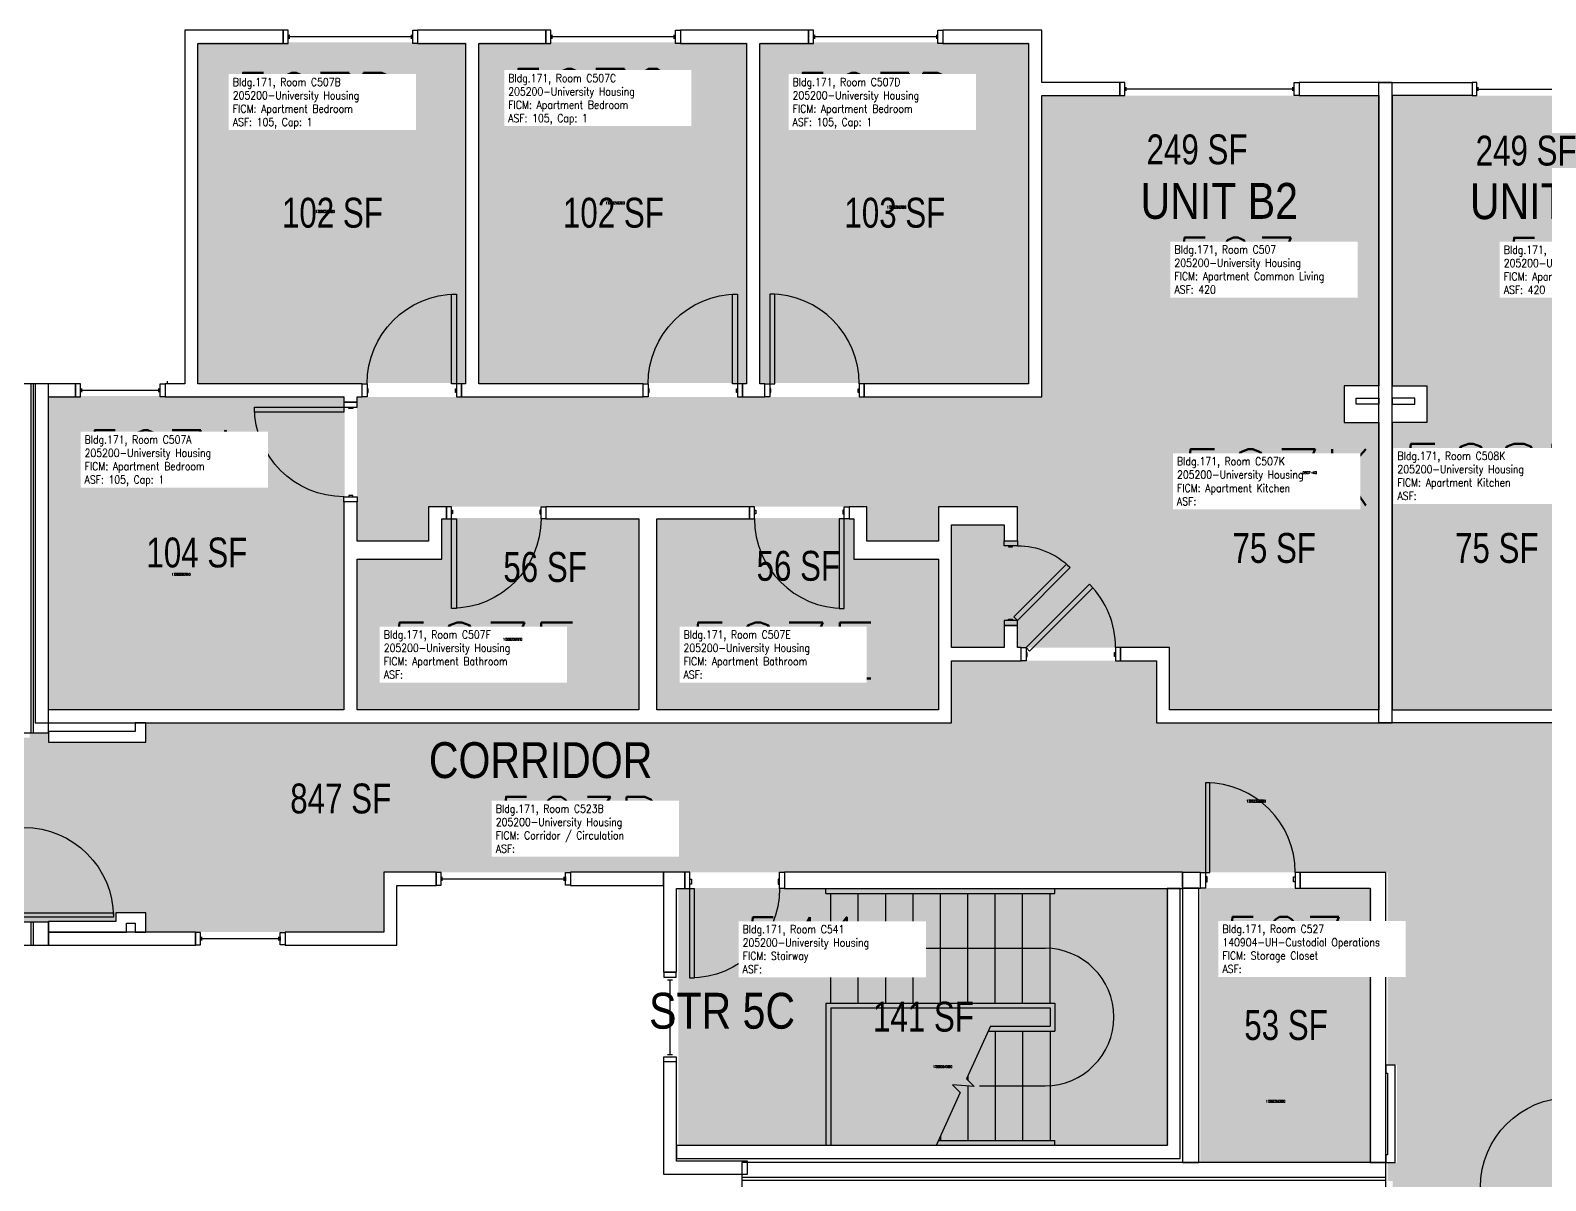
# Model space of a CAD drawing. Header units: inches. Extents: x 56 to 3925, y -1092 to 1470.
# Drawn here: x 1781 to 2389, y 986 to 1448 of the extents above; entities that cross this region are included whole.
import ezdxf
from ezdxf.enums import TextEntityAlignment as Align

# ---------------------------------------------------------------- set-up
doc = ezdxf.new("R2010")
doc.units = ezdxf.units.IN
doc.header["$LTSCALE"] = 48
doc.header["$MEASUREMENT"] = 0
for name, color, linetype in [('A-DOR', 2, 'Continuous'), ('A-FLOR', 3, 'Continuous'), ('A-GLAZ', 1, 'Continuous'), ('A-IDEN-RNUM', 7, 'Continuous'), ('A-IDEN-SNUM', 4, 'Continuous'), ('A-IDEN-VNUM', 4, 'Continuous'), ('A-MISC', 1, 'Continuous'), ('A-WALL', 5, 'Continuous'), ('AREA-TEXT', 3, 'Continuous'), ('Rooms-Category-Color', 7, 'Continuous'), ('Rooms-College-Color', 7, 'Continuous'), ('Rooms-Department-Color', 7, 'Continuous'), ('Rooms-Division-Color', 7, 'Continuous'), ('Rooms-Information', 7, 'Continuous')]:
    doc.layers.add(name, color=color, linetype=linetype)
doc.styles.add('AREA', font='arial.ttf', dxfattribs={"width": 0.75, "height": 12})
doc.styles.add('DIMS', font='ARIALN.TTF')
doc.styles.add('ROOMSNUMBER', font='txt.shx', dxfattribs={"height": 0.03})
doc.styles.add('ROOMVNUMBER', font='simplex.shx', dxfattribs={"width": 0.85})
doc.styles.get("Standard").update_dxf_attribs({"font": 'ARIALN.TTF'})
doc.dimstyles.new('NBA 2004', dxfattribs={"dimscale": 48, "dimtxt": 0.09375, "dimasz": 0.09375, "dimexe": 0.125, "dimexo": 0.125, "dimgap": 0.0625, "dimtad": 1, "dimdec": 3, "dimzin": 3, "dimdsep": 46, "dimlunit": 4, "dimtxsty": 'DIMS', "dimblk": 'ARCHTICK', "dimcen": 0.09375, "dimdle": 0.125, "dimclrd": 256, "dimclre": 256, "dimclrt": 2, "dimadec": 0, "dimazin": 0, "dimtfac": 0.75, "dimtdec": 3, "dimtmove": 2, "dimatfit": 2, "dimfxl": 1, "dimfrac": 2, "dimtolj": 1, "dimtzin": 0, "dimlwd": -1, "dimlwe": -1, "dimarcsym": 0})

# ---------------------------------------------------------------- blocks, each defined once
blk = doc.blocks.new('_ArchTick')
at = {"color": 0, "linetype": 'ByBlock', "const_width": 0.15}
blk.add_lwpolyline([(-0.5, -0.5), (0.5, 0.5)], dxfattribs=at)

msp = doc.modelspace()

# ---------------------------------------------------------------- hatches: boundary and pattern name
h = msp.add_hatch()
h.set_pattern_fill('ANSI31', color=256, style=0)
h.set_pattern_definition([(45, (1723.41357, 1820.73259), (-0.088388348, 0.088388348), [])])
h.paths.add_polyline_path([(2054.88, 1236.78), (2113.62, 1236.78), (2113.62, 1227.57), (2054.88, 1227.57)], flags=9)
at = {"layer": 'Rooms-Category-Color', "true_color": 0x728ef3}
for points in [[(1848.18, 1443), (1955.81, 1443), (1955.81, 1306.25), (1848.18, 1306.25)], [(1961.06, 1443), (2068.68, 1443), (2068.68, 1306.25), (1961.06, 1306.25)], [(2181.93, 1443), (2073.93, 1443), (2073.93, 1306.25), (2181.93, 1306.25)], [(2322.4, 1305.01), (2238.25, 1305.01), (2238.25, 1199.89), (2177.13, 1199.89), (2177.13, 1208.84), (2171.88, 1208.84), (2171.88, 1199.89), (2150.68, 1199.89), (2150.68, 1249.26), (2171.88, 1249.26), (2171.88, 1242.84), (2177.13, 1242.84), (2177.13, 1256.51), (2145.43, 1256.51), (2145.43, 1242.64), (2116.68, 1242.64), (2116.68, 1256.51), (1940.65, 1256.51), (1940.65, 1242.64), (1911.9, 1242.64), (1911.9, 1300.64), (2186.9, 1300.64), (2186.9, 1421.64), (2322.4, 1421.64)], [(2327.65, 1305.01), (2411.79, 1305.01), (2411.79, 1199.89), (2472.91, 1199.89), (2472.91, 1208.84), (2478.16, 1208.84), (2478.16, 1199.89), (2499.36, 1199.89), (2499.36, 1249.26), (2478.16, 1249.26), (2478.16, 1242.84), (2472.91, 1242.84), (2472.91, 1256.51), (2504.61, 1256.51), (2504.61, 1242.64), (2533.36, 1242.64), (2533.36, 1256.51), (2709.4, 1256.51), (2709.4, 1242.64), (2738.15, 1242.64), (2738.15, 1300.64), (2463.15, 1300.64), (2463.15, 1421.64), (2327.65, 1421.64)], [(2238.25, 1174.89), (2238.25, 1305.01), (2308.4, 1305.01), (2308.4, 1290.39), (2322.4, 1290.39), (2322.4, 1174.89)], [(2411.79, 1174.89), (2411.79, 1305.01), (2341.65, 1305.01), (2341.65, 1290.39), (2327.65, 1290.39), (2327.65, 1174.89)], [(1788.18, 1175.25), (1788.18, 1301), (1906.93, 1301), (1906.93, 1175.25)], [(1912.18, 1175.25), (1912.18, 1235.75), (1946.18, 1235.75), (1946.18, 1252), (2025.32, 1252), (2025.32, 1175.25)], [(2032.57, 1175.25), (2032.57, 1252), (2111.72, 1252), (2111.72, 1235.75), (2145.72, 1235.75), (2145.72, 1175.25)], [(2319.46, 993.15), (2319.46, 1103.4), (2250.66, 1103.4), (2250.66, 993.15)]]:
    msp.add_hatch(color=171, dxfattribs=at).paths.add_polyline_path(points)
at = {"layer": 'Rooms-Category-Color', "true_color": 0xadadad}
for points in [[(1290.58, 1013.54), (1188.04, 1116.1), (1241.42, 1169.49), (1328.79, 1169.64), (1328.79, 1194.64), (1411.11, 1194.64), (1411.11, 1169.64), (1726.65, 1169.64), (1726.65, 1161.92), (1738.65, 1161.92), (1738.65, 1165.39), (1773.9, 1165.39), (1773.9, 1163.67), (1780.4, 1163.67), (1780.4, 1165.67), (1787.9, 1165.67), (1787.9, 1161.92), (1827.02, 1161.92), (1827.02, 1169.64), (2150.68, 1169.64), (2150.68, 1194.64), (2233, 1194.64), (2233, 1169.64), (2417.04, 1169.64), (2417.04, 1194.64), (2499.36, 1194.64), (2499.36, 1169.64), (2807.4, 1169.64), (2807.4, 1161.64), (2839.26, 1161.64), (2839.26, 1165.39), (2855.39, 1165.39), (2855.39, 1169.64), (2862.14, 1169.64), (2862.14, 1165.39), (2873.89, 1165.39), (2873.89, 1089.39), (2862.14, 1089.39), (2862.14, 1085.64), (2807.4, 1085.64), (2807.4, 1109.64), (1922.65, 1109.64), (1922.65, 1085.64), (1827.02, 1085.64), (1827.02, 1093.42), (1815.02, 1093.42), (1815.02, 1089.89), (1787.9, 1089.89), (1787.9, 1089.67), (1773.9, 1089.67), (1773.9, 1093.42), (1726.65, 1093.42), (1726.65, 1085.64), (1633.9, 1085.64), (1633.9, 1109.64), (1386.7, 1109.64)], [(2281.52, 188.03), (2286.11, 192.62), (2287.35, 191.38), (2320.76, 224.79), (2316.79, 228.77), (2324.31, 236.29), (2324.31, 807.44), (2299.31, 807.44), (2299.31, 889.76), (2324.31, 889.76), (2324.31, 932.53), (2329.59, 932.53), (2329.59, 944.53), (2324.31, 944.53), (2324.31, 979.15), (2327.84, 979.15), (2327.84, 985.65), (2325.84, 985.65), (2325.84, 993.15), (2329.59, 993.15), (2329.59, 1032.28), (2325.84, 1032.28), (2325.84, 1109.78), (2429.32, 1109.78), (2429.32, 1032.28), (2397.46, 1032.28), (2397.46, 1020.28), (2401.84, 1020.28), (2401.84, 985.65), (2399.84, 985.65), (2399.84, 979.15), (2398.09, 979.15), (2398.09, 932.53), (2403.96, 932.53), (2403.96, 889.76), (2428.96, 889.76), (2428.96, 807.44), (2403.96, 807.44), (2403.96, 202.81), (2373.35, 172.2), (2369.2, 176.36), (2360.27, 167.44), (2364.43, 163.28), (2339.94, 138.8), (2337.03, 141.71), (2332.43, 137.12)], [(2040.91, 1000.03), (2237.91, 1000.03), (2237.91, 1103.28), (2040.91, 1103.28)]]:
    msp.add_hatch(color=253, dxfattribs=at).paths.add_polyline_path(points)
at = {"layer": 'Rooms-College-Color', "true_color": 0xadadad}
for points in [[(1848.18, 1443), (1955.81, 1443), (1955.81, 1306.25), (1848.18, 1306.25)], [(1961.06, 1443), (2068.68, 1443), (2068.68, 1306.25), (1961.06, 1306.25)], [(2181.93, 1443), (2073.93, 1443), (2073.93, 1306.25), (2181.93, 1306.25)], [(2322.4, 1305.01), (2238.25, 1305.01), (2238.25, 1199.89), (2177.13, 1199.89), (2177.13, 1208.84), (2171.88, 1208.84), (2171.88, 1199.89), (2150.68, 1199.89), (2150.68, 1249.26), (2171.88, 1249.26), (2171.88, 1242.84), (2177.13, 1242.84), (2177.13, 1256.51), (2145.43, 1256.51), (2145.43, 1242.64), (2116.68, 1242.64), (2116.68, 1256.51), (1940.65, 1256.51), (1940.65, 1242.64), (1911.9, 1242.64), (1911.9, 1300.64), (2186.9, 1300.64), (2186.9, 1421.64), (2322.4, 1421.64)], [(2327.65, 1305.01), (2411.79, 1305.01), (2411.79, 1199.89), (2472.91, 1199.89), (2472.91, 1208.84), (2478.16, 1208.84), (2478.16, 1199.89), (2499.36, 1199.89), (2499.36, 1249.26), (2478.16, 1249.26), (2478.16, 1242.84), (2472.91, 1242.84), (2472.91, 1256.51), (2504.61, 1256.51), (2504.61, 1242.64), (2533.36, 1242.64), (2533.36, 1256.51), (2709.4, 1256.51), (2709.4, 1242.64), (2738.15, 1242.64), (2738.15, 1300.64), (2463.15, 1300.64), (2463.15, 1421.64), (2327.65, 1421.64)], [(2238.25, 1174.89), (2238.25, 1305.01), (2308.4, 1305.01), (2308.4, 1290.39), (2322.4, 1290.39), (2322.4, 1174.89)], [(2411.79, 1174.89), (2411.79, 1305.01), (2341.65, 1305.01), (2341.65, 1290.39), (2327.65, 1290.39), (2327.65, 1174.89)], [(1788.18, 1175.25), (1788.18, 1301), (1906.93, 1301), (1906.93, 1175.25)], [(1912.18, 1175.25), (1912.18, 1235.75), (1946.18, 1235.75), (1946.18, 1252), (2025.32, 1252), (2025.32, 1175.25)], [(2032.57, 1175.25), (2032.57, 1252), (2111.72, 1252), (2111.72, 1235.75), (2145.72, 1235.75), (2145.72, 1175.25)], [(1290.58, 1013.54), (1188.04, 1116.1), (1241.42, 1169.49), (1328.79, 1169.64), (1328.79, 1194.64), (1411.11, 1194.64), (1411.11, 1169.64), (1726.65, 1169.64), (1726.65, 1161.92), (1738.65, 1161.92), (1738.65, 1165.39), (1773.9, 1165.39), (1773.9, 1163.67), (1780.4, 1163.67), (1780.4, 1165.67), (1787.9, 1165.67), (1787.9, 1161.92), (1827.02, 1161.92), (1827.02, 1169.64), (2150.68, 1169.64), (2150.68, 1194.64), (2233, 1194.64), (2233, 1169.64), (2417.04, 1169.64), (2417.04, 1194.64), (2499.36, 1194.64), (2499.36, 1169.64), (2807.4, 1169.64), (2807.4, 1161.64), (2839.26, 1161.64), (2839.26, 1165.39), (2855.39, 1165.39), (2855.39, 1169.64), (2862.14, 1169.64), (2862.14, 1165.39), (2873.89, 1165.39), (2873.89, 1089.39), (2862.14, 1089.39), (2862.14, 1085.64), (2807.4, 1085.64), (2807.4, 1109.64), (1922.65, 1109.64), (1922.65, 1085.64), (1827.02, 1085.64), (1827.02, 1093.42), (1815.02, 1093.42), (1815.02, 1089.89), (1787.9, 1089.89), (1787.9, 1089.67), (1773.9, 1089.67), (1773.9, 1093.42), (1726.65, 1093.42), (1726.65, 1085.64), (1633.9, 1085.64), (1633.9, 1109.64), (1386.7, 1109.64)], [(2281.52, 188.03), (2286.11, 192.62), (2287.35, 191.38), (2320.76, 224.79), (2316.79, 228.77), (2324.31, 236.29), (2324.31, 807.44), (2299.31, 807.44), (2299.31, 889.76), (2324.31, 889.76), (2324.31, 932.53), (2329.59, 932.53), (2329.59, 944.53), (2324.31, 944.53), (2324.31, 979.15), (2327.84, 979.15), (2327.84, 985.65), (2325.84, 985.65), (2325.84, 993.15), (2329.59, 993.15), (2329.59, 1032.28), (2325.84, 1032.28), (2325.84, 1109.78), (2429.32, 1109.78), (2429.32, 1032.28), (2397.46, 1032.28), (2397.46, 1020.28), (2401.84, 1020.28), (2401.84, 985.65), (2399.84, 985.65), (2399.84, 979.15), (2398.09, 979.15), (2398.09, 932.53), (2403.96, 932.53), (2403.96, 889.76), (2428.96, 889.76), (2428.96, 807.44), (2403.96, 807.44), (2403.96, 202.81), (2373.35, 172.2), (2369.2, 176.36), (2360.27, 167.44), (2364.43, 163.28), (2339.94, 138.8), (2337.03, 141.71), (2332.43, 137.12)], [(2040.91, 1000.03), (2237.91, 1000.03), (2237.91, 1103.28), (2040.91, 1103.28)], [(2319.46, 993.15), (2319.46, 1103.4), (2250.66, 1103.4), (2250.66, 993.15)]]:
    msp.add_hatch(color=253, dxfattribs=at).paths.add_polyline_path(points)
at = {"layer": 'Rooms-Department-Color', "true_color": 0x604aed}
for points in [[(1848.18, 1443), (1955.81, 1443), (1955.81, 1306.25), (1848.18, 1306.25)], [(1961.06, 1443), (2068.68, 1443), (2068.68, 1306.25), (1961.06, 1306.25)], [(2181.93, 1443), (2073.93, 1443), (2073.93, 1306.25), (2181.93, 1306.25)], [(2322.4, 1305.01), (2238.25, 1305.01), (2238.25, 1199.89), (2177.13, 1199.89), (2177.13, 1208.84), (2171.88, 1208.84), (2171.88, 1199.89), (2150.68, 1199.89), (2150.68, 1249.26), (2171.88, 1249.26), (2171.88, 1242.84), (2177.13, 1242.84), (2177.13, 1256.51), (2145.43, 1256.51), (2145.43, 1242.64), (2116.68, 1242.64), (2116.68, 1256.51), (1940.65, 1256.51), (1940.65, 1242.64), (1911.9, 1242.64), (1911.9, 1300.64), (2186.9, 1300.64), (2186.9, 1421.64), (2322.4, 1421.64)], [(2327.65, 1305.01), (2411.79, 1305.01), (2411.79, 1199.89), (2472.91, 1199.89), (2472.91, 1208.84), (2478.16, 1208.84), (2478.16, 1199.89), (2499.36, 1199.89), (2499.36, 1249.26), (2478.16, 1249.26), (2478.16, 1242.84), (2472.91, 1242.84), (2472.91, 1256.51), (2504.61, 1256.51), (2504.61, 1242.64), (2533.36, 1242.64), (2533.36, 1256.51), (2709.4, 1256.51), (2709.4, 1242.64), (2738.15, 1242.64), (2738.15, 1300.64), (2463.15, 1300.64), (2463.15, 1421.64), (2327.65, 1421.64)], [(2238.25, 1174.89), (2238.25, 1305.01), (2308.4, 1305.01), (2308.4, 1290.39), (2322.4, 1290.39), (2322.4, 1174.89)], [(2411.79, 1174.89), (2411.79, 1305.01), (2341.65, 1305.01), (2341.65, 1290.39), (2327.65, 1290.39), (2327.65, 1174.89)], [(1788.18, 1175.25), (1788.18, 1301), (1906.93, 1301), (1906.93, 1175.25)], [(1912.18, 1175.25), (1912.18, 1235.75), (1946.18, 1235.75), (1946.18, 1252), (2025.32, 1252), (2025.32, 1175.25)], [(2032.57, 1175.25), (2032.57, 1252), (2111.72, 1252), (2111.72, 1235.75), (2145.72, 1235.75), (2145.72, 1175.25)], [(2319.46, 993.15), (2319.46, 1103.4), (2250.66, 1103.4), (2250.66, 993.15)]]:
    msp.add_hatch(color=173, dxfattribs=at).paths.add_polyline_path(points)
at = {"layer": 'Rooms-Department-Color', "true_color": 0xacacac}
for points in [[(1290.58, 1013.54), (1188.04, 1116.1), (1241.42, 1169.49), (1328.79, 1169.64), (1328.79, 1194.64), (1411.11, 1194.64), (1411.11, 1169.64), (1726.65, 1169.64), (1726.65, 1161.92), (1738.65, 1161.92), (1738.65, 1165.39), (1773.9, 1165.39), (1773.9, 1163.67), (1780.4, 1163.67), (1780.4, 1165.67), (1787.9, 1165.67), (1787.9, 1161.92), (1827.02, 1161.92), (1827.02, 1169.64), (2150.68, 1169.64), (2150.68, 1194.64), (2233, 1194.64), (2233, 1169.64), (2417.04, 1169.64), (2417.04, 1194.64), (2499.36, 1194.64), (2499.36, 1169.64), (2807.4, 1169.64), (2807.4, 1161.64), (2839.26, 1161.64), (2839.26, 1165.39), (2855.39, 1165.39), (2855.39, 1169.64), (2862.14, 1169.64), (2862.14, 1165.39), (2873.89, 1165.39), (2873.89, 1089.39), (2862.14, 1089.39), (2862.14, 1085.64), (2807.4, 1085.64), (2807.4, 1109.64), (1922.65, 1109.64), (1922.65, 1085.64), (1827.02, 1085.64), (1827.02, 1093.42), (1815.02, 1093.42), (1815.02, 1089.89), (1787.9, 1089.89), (1787.9, 1089.67), (1773.9, 1089.67), (1773.9, 1093.42), (1726.65, 1093.42), (1726.65, 1085.64), (1633.9, 1085.64), (1633.9, 1109.64), (1386.7, 1109.64)], [(2281.52, 188.03), (2286.11, 192.62), (2287.35, 191.38), (2320.76, 224.79), (2316.79, 228.77), (2324.31, 236.29), (2324.31, 807.44), (2299.31, 807.44), (2299.31, 889.76), (2324.31, 889.76), (2324.31, 932.53), (2329.59, 932.53), (2329.59, 944.53), (2324.31, 944.53), (2324.31, 979.15), (2327.84, 979.15), (2327.84, 985.65), (2325.84, 985.65), (2325.84, 993.15), (2329.59, 993.15), (2329.59, 1032.28), (2325.84, 1032.28), (2325.84, 1109.78), (2429.32, 1109.78), (2429.32, 1032.28), (2397.46, 1032.28), (2397.46, 1020.28), (2401.84, 1020.28), (2401.84, 985.65), (2399.84, 985.65), (2399.84, 979.15), (2398.09, 979.15), (2398.09, 932.53), (2403.96, 932.53), (2403.96, 889.76), (2428.96, 889.76), (2428.96, 807.44), (2403.96, 807.44), (2403.96, 202.81), (2373.35, 172.2), (2369.2, 176.36), (2360.27, 167.44), (2364.43, 163.28), (2339.94, 138.8), (2337.03, 141.71), (2332.43, 137.12)], [(2040.91, 1000.03), (2237.91, 1000.03), (2237.91, 1103.28), (2040.91, 1103.28)]]:
    msp.add_hatch(color=253, dxfattribs=at).paths.add_polyline_path(points)
at = {"layer": 'Rooms-Division-Color', "true_color": 0x604aed}
for points in [[(1848.18, 1443), (1955.81, 1443), (1955.81, 1306.25), (1848.18, 1306.25)], [(1961.06, 1443), (2068.68, 1443), (2068.68, 1306.25), (1961.06, 1306.25)], [(2181.93, 1443), (2073.93, 1443), (2073.93, 1306.25), (2181.93, 1306.25)], [(2322.4, 1305.01), (2238.25, 1305.01), (2238.25, 1199.89), (2177.13, 1199.89), (2177.13, 1208.84), (2171.88, 1208.84), (2171.88, 1199.89), (2150.68, 1199.89), (2150.68, 1249.26), (2171.88, 1249.26), (2171.88, 1242.84), (2177.13, 1242.84), (2177.13, 1256.51), (2145.43, 1256.51), (2145.43, 1242.64), (2116.68, 1242.64), (2116.68, 1256.51), (1940.65, 1256.51), (1940.65, 1242.64), (1911.9, 1242.64), (1911.9, 1300.64), (2186.9, 1300.64), (2186.9, 1421.64), (2322.4, 1421.64)], [(2327.65, 1305.01), (2411.79, 1305.01), (2411.79, 1199.89), (2472.91, 1199.89), (2472.91, 1208.84), (2478.16, 1208.84), (2478.16, 1199.89), (2499.36, 1199.89), (2499.36, 1249.26), (2478.16, 1249.26), (2478.16, 1242.84), (2472.91, 1242.84), (2472.91, 1256.51), (2504.61, 1256.51), (2504.61, 1242.64), (2533.36, 1242.64), (2533.36, 1256.51), (2709.4, 1256.51), (2709.4, 1242.64), (2738.15, 1242.64), (2738.15, 1300.64), (2463.15, 1300.64), (2463.15, 1421.64), (2327.65, 1421.64)], [(2238.25, 1174.89), (2238.25, 1305.01), (2308.4, 1305.01), (2308.4, 1290.39), (2322.4, 1290.39), (2322.4, 1174.89)], [(2411.79, 1174.89), (2411.79, 1305.01), (2341.65, 1305.01), (2341.65, 1290.39), (2327.65, 1290.39), (2327.65, 1174.89)], [(1788.18, 1175.25), (1788.18, 1301), (1906.93, 1301), (1906.93, 1175.25)], [(1912.18, 1175.25), (1912.18, 1235.75), (1946.18, 1235.75), (1946.18, 1252), (2025.32, 1252), (2025.32, 1175.25)], [(2032.57, 1175.25), (2032.57, 1252), (2111.72, 1252), (2111.72, 1235.75), (2145.72, 1235.75), (2145.72, 1175.25)], [(2319.46, 993.15), (2319.46, 1103.4), (2250.66, 1103.4), (2250.66, 993.15)]]:
    msp.add_hatch(color=173, dxfattribs=at).paths.add_polyline_path(points)
at = {"layer": 'Rooms-Division-Color', "true_color": 0xadadad}
for points in [[(1290.58, 1013.54), (1188.04, 1116.1), (1241.42, 1169.49), (1328.79, 1169.64), (1328.79, 1194.64), (1411.11, 1194.64), (1411.11, 1169.64), (1726.65, 1169.64), (1726.65, 1161.92), (1738.65, 1161.92), (1738.65, 1165.39), (1773.9, 1165.39), (1773.9, 1163.67), (1780.4, 1163.67), (1780.4, 1165.67), (1787.9, 1165.67), (1787.9, 1161.92), (1827.02, 1161.92), (1827.02, 1169.64), (2150.68, 1169.64), (2150.68, 1194.64), (2233, 1194.64), (2233, 1169.64), (2417.04, 1169.64), (2417.04, 1194.64), (2499.36, 1194.64), (2499.36, 1169.64), (2807.4, 1169.64), (2807.4, 1161.64), (2839.26, 1161.64), (2839.26, 1165.39), (2855.39, 1165.39), (2855.39, 1169.64), (2862.14, 1169.64), (2862.14, 1165.39), (2873.89, 1165.39), (2873.89, 1089.39), (2862.14, 1089.39), (2862.14, 1085.64), (2807.4, 1085.64), (2807.4, 1109.64), (1922.65, 1109.64), (1922.65, 1085.64), (1827.02, 1085.64), (1827.02, 1093.42), (1815.02, 1093.42), (1815.02, 1089.89), (1787.9, 1089.89), (1787.9, 1089.67), (1773.9, 1089.67), (1773.9, 1093.42), (1726.65, 1093.42), (1726.65, 1085.64), (1633.9, 1085.64), (1633.9, 1109.64), (1386.7, 1109.64)], [(2281.52, 188.03), (2286.11, 192.62), (2287.35, 191.38), (2320.76, 224.79), (2316.79, 228.77), (2324.31, 236.29), (2324.31, 807.44), (2299.31, 807.44), (2299.31, 889.76), (2324.31, 889.76), (2324.31, 932.53), (2329.59, 932.53), (2329.59, 944.53), (2324.31, 944.53), (2324.31, 979.15), (2327.84, 979.15), (2327.84, 985.65), (2325.84, 985.65), (2325.84, 993.15), (2329.59, 993.15), (2329.59, 1032.28), (2325.84, 1032.28), (2325.84, 1109.78), (2429.32, 1109.78), (2429.32, 1032.28), (2397.46, 1032.28), (2397.46, 1020.28), (2401.84, 1020.28), (2401.84, 985.65), (2399.84, 985.65), (2399.84, 979.15), (2398.09, 979.15), (2398.09, 932.53), (2403.96, 932.53), (2403.96, 889.76), (2428.96, 889.76), (2428.96, 807.44), (2403.96, 807.44), (2403.96, 202.81), (2373.35, 172.2), (2369.2, 176.36), (2360.27, 167.44), (2364.43, 163.28), (2339.94, 138.8), (2337.03, 141.71), (2332.43, 137.12)], [(2040.91, 1000.03), (2237.91, 1000.03), (2237.91, 1103.28), (2040.91, 1103.28)]]:
    msp.add_hatch(color=253, dxfattribs=at).paths.add_polyline_path(points)

# ---------------------------------------------------------------- linework, layer by layer
at = {"layer": 'A-DOR'}
for p, q in [((2254.5, 1145.63), (2252.75, 1145.63)), ((2252.75, 1145.63), (2252.75, 1109.63)), ((2254.5, 1109.63), (2254.5, 1145.63)), ((2250.75, 1103.26), (2250.75, 1109.63)), ((2250.75, 1109.63), (2252.75, 1109.63)), ((2252.75, 1109.63), (2254.5, 1109.63)), ((2252.75, 1109.63), (2252.75, 1103.26)), ((2253.37, 1107.88), (2252.75, 1107.88)), ((2252.75, 1107.88), (2252.75, 1105.88)), ((2253.37, 1105.88), (2253.37, 1107.88)), ((2288.12, 1105.88), (2288.12, 1107.88)), ((2288.12, 1107.88), (2288.75, 1107.88)), ((2290.75, 1109.63), (2288.75, 1109.63)), ((2288.75, 1109.63), (2288.75, 1103.26)), ((2288.75, 1107.88), (2288.75, 1105.88)), ((2290.75, 1103.26), (2290.75, 1109.63)), ((2252.75, 1103.26), (2250.75, 1103.26)), ((2252.75, 1105.88), (2253.37, 1105.88)), ((2288.75, 1105.88), (2288.12, 1105.88)), ((2288.75, 1103.26), (2290.75, 1103.26)), ((1778.02, 1093.42), (1814.02, 1093.42)), ((1814.02, 1091.67), (1778.02, 1091.67)), ((1814.02, 1093.42), (1814.02, 1091.67))]:
    msp.add_line(p, q, dxfattribs=at)
for points in [[(1951.9, 1305.89), (1949.9, 1305.89), (1949.9, 1341.89), (1951.9, 1341.89)], [(2064.77, 1305.89), (2062.77, 1305.89), (2062.77, 1341.89), (2064.77, 1341.89)], [(2077.65, 1305.89), (2079.65, 1305.89), (2079.65, 1341.89), (2077.65, 1341.89)], [(1915.9, 1300.64), (1913.9, 1300.64), (1913.9, 1305.89), (1915.9, 1305.89)], [(1915.9, 1302.39), (1916.4, 1302.39), (1916.4, 1303.89), (1915.9, 1303.89)], [(1951.9, 1302.39), (1951.4, 1302.39), (1951.4, 1303.89), (1951.9, 1303.89)], [(1951.9, 1300.64), (1953.9, 1300.64), (1953.9, 1305.89), (1951.9, 1305.89)], [(2028.77, 1300.64), (2026.77, 1300.64), (2026.77, 1305.89), (2028.77, 1305.89)], [(2028.77, 1302.39), (2029.27, 1302.39), (2029.27, 1303.89), (2028.77, 1303.89)], [(2064.77, 1302.39), (2064.27, 1302.39), (2064.27, 1303.89), (2064.77, 1303.89)], [(2064.77, 1300.64), (2066.77, 1300.64), (2066.77, 1305.89), (2064.77, 1305.89)], [(2077.65, 1300.64), (2075.65, 1300.64), (2075.65, 1305.89), (2077.65, 1305.89)], [(2077.65, 1302.39), (2078.15, 1302.39), (2078.15, 1303.89), (2077.65, 1303.89)], [(2113.65, 1302.39), (2113.15, 1302.39), (2113.15, 1303.89), (2113.65, 1303.89)], [(2113.65, 1300.64), (2115.65, 1300.64), (2115.65, 1305.89), (2113.65, 1305.89)], [(1911.9, 1296.52), (1911.9, 1298.52), (1906.65, 1298.52), (1906.65, 1296.52)], [(1906.65, 1296.52), (1906.65, 1294.52), (1870.65, 1294.52), (1870.65, 1296.52)], [(1910.15, 1296.52), (1910.15, 1296.02), (1908.65, 1296.02), (1908.65, 1296.52)], [(1911.9, 1260.52), (1911.9, 1258.52), (1906.65, 1258.52), (1906.65, 1260.52)], [(1910.15, 1260.52), (1910.15, 1261.02), (1908.65, 1261.02), (1908.65, 1260.52)], [(1949.79, 1256.51), (1947.79, 1256.51), (1947.79, 1251.64), (1949.79, 1251.64)], [(1949.79, 1255.14), (1950.29, 1255.14), (1950.29, 1253.64), (1949.79, 1253.64)], [(1985.79, 1255.14), (1985.29, 1255.14), (1985.29, 1253.64), (1985.79, 1253.64)], [(1985.79, 1256.51), (1987.79, 1256.51), (1987.79, 1251.64), (1985.79, 1251.64)], [(2071.54, 1256.51), (2069.54, 1256.51), (2069.54, 1251.64), (2071.54, 1251.64)], [(2071.54, 1255.14), (2072.04, 1255.14), (2072.04, 1253.64), (2071.54, 1253.64)], [(2107.54, 1255.14), (2107.04, 1255.14), (2107.04, 1253.64), (2107.54, 1253.64)], [(2107.54, 1256.51), (2109.54, 1256.51), (2109.54, 1251.64), (2107.54, 1251.64)], [(1949.79, 1251.64), (1951.79, 1251.64), (1951.79, 1215.64), (1949.79, 1215.64)], [(2107.54, 1251.64), (2105.54, 1251.64), (2105.54, 1215.64), (2107.54, 1215.64)], [(2171.88, 1240.84), (2171.88, 1242.84), (2177.13, 1242.84), (2177.13, 1240.84)], [(2173.63, 1240.84), (2173.63, 1240.34), (2175.13, 1240.34), (2175.13, 1240.84)], [(2177.13, 1210.84), (2175.71, 1212.25), (2196.93, 1233.47), (2198.34, 1232.05)], [(2180.61, 1199.89), (2182.03, 1198.48), (2207.48, 1223.93), (2206.07, 1225.35)], [(2171.88, 1210.84), (2171.88, 1208.84), (2177.13, 1208.84), (2177.13, 1210.84)], [(2173.63, 1210.84), (2173.63, 1211.34), (2175.13, 1211.34), (2175.13, 1210.84)], [(2180.61, 1194.64), (2178.61, 1194.64), (2178.61, 1199.89), (2180.61, 1199.89)], [(2216.61, 1194.64), (2218.61, 1194.64), (2218.61, 1199.89), (2216.61, 1199.89)], [(2180.61, 1196.39), (2181.11, 1196.39), (2181.11, 1197.89), (2180.61, 1197.89)], [(2216.61, 1196.39), (2216.11, 1196.39), (2216.11, 1197.89), (2216.61, 1197.89)], [(2045.62, 1109.64), (2043.62, 1109.64), (2043.62, 1103.14), (2045.62, 1103.14)], [(2081.62, 1109.64), (2083.62, 1109.64), (2083.62, 1103.14), (2081.62, 1103.14)], [(2045.62, 1106.89), (2046.25, 1106.89), (2046.25, 1104.89), (2045.62, 1104.89)], [(2045.62, 1103.14), (2047.37, 1103.14), (2047.37, 1067.14), (2045.62, 1067.14)], [(2081.62, 1106.89), (2081, 1106.89), (2081, 1104.89), (2081.62, 1104.89)]]:
    msp.add_lwpolyline(points, close=True, dxfattribs=at)
at = {"layer": 'A-DOR', "extrusion": (0, 0, -1)}
for centre, radius, start, end in [((-1951.9, 1305.89), 36, 0, 90), ((-2064.77, 1305.89), 36, 0, 90), ((-1906.65, 1296.52), 36, 270, 0), ((-1949.79, 1251.64), 36, 180, 270), ((-2177.13, 1210.84), 30, 90, 135), ((-1778.02, 1091.67), 36, 90, 180), ((-2045.62, 1103.14), 36, 180, 270), ((-2399.17, 983.14), 36, 0.00059, 90.00059)]:
    msp.add_arc(centre, radius, start, end, dxfattribs=at)
at = {"layer": 'A-DOR'}
for centre, start, end in [((2077.65, 1305.89), 0, 90), ((2107.54, 1251.64), 180, 270), ((2180.61, 1199.89), 0, 45), ((2252.75, 1109.63), 360, 90)]:
    msp.add_arc(centre, 36, start, end, dxfattribs=at)
at = {"layer": 'A-FLOR'}
for p, q in [((2100.25, 1101.14), (2100.25, 1103.14)), ((2192.25, 1101.14), (2192.25, 1103.14)), ((2100.25, 1101.14), (2192.25, 1101.14)), ((2102.25, 1057.14), (2102.25, 1101.14)), ((2113.25, 1057.14), (2113.25, 1101.14)), ((2124.25, 1057.14), (2124.25, 1101.14)), ((2135.25, 1057.14), (2135.25, 1101.14)), ((2146.25, 1057.14), (2146.25, 1101.14)), ((2157.25, 1057.14), (2157.25, 1101.14)), ((2168.25, 1057.14), (2168.25, 1101.14)), ((2179.25, 1057.14), (2179.25, 1101.14)), ((2190.25, 1057.14), (2190.25, 1101.14)), ((2102.25, 1079.14), (2188.25, 1079.14)), ((2100.25, 1057.14), (2192.25, 1057.14)), ((2100.25, 1057.14), (2100.25, 999.89)), ((2102.25, 1055.14), (2190.25, 1055.14)), ((2102.25, 1055.14), (2102.25, 999.89)), ((2190.25, 1055.14), (2190.25, 1047.89)), ((2192.25, 1057.14), (2192.25, 1045.89)), ((2166.38, 1047.89), (2190.25, 1047.89)), ((2165.47, 1045.89), (2192.25, 1045.89)), ((2168.25, 1045.89), (2168.25, 1001.89)), ((2179.25, 1045.89), (2179.25, 1001.89)), ((2190.25, 1045.89), (2190.25, 1001.89)), ((2157.25, 1027.84), (2157.25, 1026.07)), ((2157.25, 1023.76), (2157.25, 1001.89)), ((2145.42, 1001.89), (2192.25, 1001.89)), ((2146.25, 1003.7), (2146.25, 1001.89)), ((2192.25, 999.89), (2192.25, 1001.89))]:
    msp.add_line(p, q, dxfattribs=at)
msp.add_lwpolyline([(2166.38, 1047.89), (2156.68, 1026.63), (2159.81, 1023.56), (2151.07, 1024.23), (2154.2, 1021.16), (2144.51, 999.89)], dxfattribs=at)
msp.add_circle((2102.25, 1079.14), 4, dxfattribs=at)
msp.add_arc((2188.25, 1051.51), 27.62, 270, 90, dxfattribs=at)
at = {"layer": 'A-GLAZ'}
for p, q in [((1884.74, 1444.51), (1884.74, 1446.01)), ((1933.74, 1445.26), (1884.74, 1445.26)), ((1933.74, 1444.51), (1933.74, 1446.01)), ((1990.27, 1444.51), (1990.27, 1446.01)), ((2039.27, 1445.26), (1990.27, 1445.26)), ((2039.27, 1444.51), (2039.27, 1446.01)), ((2095.74, 1444.51), (2095.74, 1446.01)), ((2144.74, 1445.26), (2095.74, 1445.26)), ((2144.74, 1444.51), (2144.74, 1446.01)), ((2220.78, 1423.51), (2220.78, 1425.01)), ((2287.78, 1423.51), (2287.78, 1425.01)), ((2362.26, 1423.51), (2362.26, 1425.01)), ((2287.78, 1424.26), (2220.78, 1424.26)), ((2362.26, 1424.26), (2429.26, 1424.26)), ((1801.28, 1302.51), (1801.28, 1304.01)), ((1832.28, 1303.26), (1801.28, 1303.26)), ((1832.28, 1302.51), (1832.28, 1304.01)), ((1835.78, 1305.89), (1835.78, 1306.89)), ((1945.65, 1109.51), (1943.65, 1109.51)), ((1943.65, 1109.51), (1943.65, 1104.51)), ((1945.65, 1104.51), (1945.65, 1109.51)), ((1995.65, 1109.51), (1997.65, 1109.51)), ((1995.65, 1104.51), (1995.65, 1109.51)), ((1997.65, 1109.51), (1997.65, 1104.51)), ((1943.65, 1104.51), (1945.65, 1104.51)), ((1945.65, 1106.26), (1945.65, 1107.76)), ((1946.15, 1106.26), (1946.15, 1107.76)), ((1946.15, 1107.01), (1995.15, 1107.01)), ((1995.15, 1106.26), (1995.15, 1107.76)), ((1995.65, 1107.76), (1995.65, 1106.26)), ((1997.65, 1104.51), (1995.65, 1104.51)), ((1849.02, 1085.51), (1847.02, 1085.51)), ((1847.02, 1085.51), (1847.02, 1080.51)), ((1849.02, 1080.51), (1849.02, 1085.51)), ((1849.02, 1082.26), (1849.02, 1083.76)), ((1849.52, 1082.26), (1849.52, 1083.76)), ((1880.52, 1082.26), (1880.52, 1083.76)), ((1881.02, 1085.51), (1883.02, 1085.51)), ((1881.02, 1080.51), (1881.02, 1085.51)), ((1881.02, 1083.76), (1881.02, 1082.26)), ((1883.02, 1085.51), (1883.02, 1080.51)), ((1847.02, 1080.51), (1849.02, 1080.51)), ((1849.52, 1083.01), (1880.52, 1083.01)), ((1883.02, 1080.51), (1881.02, 1080.51)), ((2036.62, 1066.51), (2038.62, 1066.51)), ((2037.62, 1036.51), (2037.62, 1066.51)), ((2036.62, 1036.51), (2038.62, 1036.51))]:
    msp.add_line(p, q, dxfattribs=at)
for points in [[(1884.24, 1447.89), (1882.24, 1447.89), (1882.24, 1442.64), (1884.24, 1442.64)], [(1934.24, 1447.89), (1936.24, 1447.89), (1936.24, 1442.64), (1934.24, 1442.64)], [(1989.77, 1447.89), (1987.77, 1447.89), (1987.77, 1442.64), (1989.77, 1442.64)], [(2039.77, 1447.89), (2041.77, 1447.89), (2041.77, 1442.64), (2039.77, 1442.64)], [(2095.24, 1447.89), (2093.24, 1447.89), (2093.24, 1442.64), (2095.24, 1442.64)], [(2145.24, 1447.89), (2147.24, 1447.89), (2147.24, 1442.64), (2145.24, 1442.64)], [(2220.28, 1426.89), (2218.28, 1426.89), (2218.28, 1421.64), (2220.28, 1421.64)], [(2288.28, 1426.89), (2290.28, 1426.89), (2290.28, 1421.64), (2288.28, 1421.64)], [(2361.76, 1426.89), (2359.76, 1426.89), (2359.76, 1421.64), (2361.76, 1421.64)], [(1800.78, 1305.89), (1798.78, 1305.89), (1798.78, 1300.64), (1800.78, 1300.64)], [(1832.78, 1305.89), (1834.78, 1305.89), (1834.78, 1300.64), (1832.78, 1300.64)], [(2040.12, 1067.51), (2040.12, 1069.51), (2035.12, 1069.51), (2035.12, 1067.51)], [(2040.12, 1035.51), (2040.12, 1033.51), (2035.12, 1033.51), (2035.12, 1035.51)]]:
    msp.add_lwpolyline(points, close=True, dxfattribs=at)
at = {"layer": 'A-WALL'}
for p, q in [((1842.65, 1447.89), (1842.65, 1305.89)), ((1882.24, 1447.89), (1842.65, 1447.89)), ((1882.24, 1442.64), (1882.24, 1447.89)), ((1936.24, 1447.89), (1936.24, 1442.64)), ((1987.77, 1447.89), (1936.24, 1447.89)), ((1987.77, 1442.64), (1987.77, 1447.89)), ((2093.24, 1447.89), (2041.77, 1447.89)), ((2041.77, 1447.89), (2041.77, 1442.64)), ((2093.24, 1442.64), (2093.24, 1447.89)), ((2186.9, 1447.89), (2147.24, 1447.89)), ((2147.24, 1447.89), (2147.24, 1442.64)), ((2186.9, 1426.89), (2186.9, 1447.89)), ((1847.9, 1305.89), (1847.9, 1442.64)), ((1847.9, 1442.64), (1882.24, 1442.64)), ((1936.24, 1442.64), (1955.52, 1442.64)), ((1955.52, 1442.64), (1955.52, 1305.89)), ((1960.77, 1305.89), (1960.77, 1442.64)), ((1960.77, 1442.64), (1987.77, 1442.64)), ((2041.77, 1442.64), (2068.4, 1442.64)), ((2068.4, 1442.64), (2068.4, 1305.89)), ((2073.65, 1442.64), (2093.24, 1442.64)), ((2073.65, 1305.89), (2073.65, 1442.64)), ((2147.24, 1442.64), (2181.65, 1442.64)), ((2181.65, 1442.64), (2181.65, 1305.89)), ((2218.28, 1426.89), (2186.9, 1426.89)), ((2218.28, 1421.64), (2218.28, 1426.89)), ((2327.65, 1426.89), (2290.28, 1426.89)), ((2290.28, 1426.89), (2290.28, 1421.64)), ((2322.4, 1426.89), (2359.76, 1426.89)), ((2322.4, 1169.64), (2322.4, 1426.89)), ((2327.65, 1169.64), (2327.65, 1426.89)), ((2359.76, 1426.89), (2359.76, 1421.64)), ((2186.9, 1300.64), (2186.9, 1421.64)), ((2186.9, 1421.64), (2218.28, 1421.64)), ((2290.28, 1421.64), (2322.4, 1421.64)), ((2322.4, 1421.64), (2322.4, 1305.01)), ((2359.76, 1421.64), (2327.65, 1421.64)), ((2327.65, 1421.64), (2327.65, 1305.01)), ((1787.9, 1305.89), (1773.9, 1305.89)), ((1780.9, 1305.89), (1780.9, 1165.67)), ((1781.9, 1165.67), (1781.9, 1305.89)), ((1798.78, 1305.89), (1782.65, 1305.89)), ((1782.65, 1305.89), (1782.65, 1169.64)), ((1787.9, 1165.67), (1787.9, 1305.89)), ((1798.78, 1300.64), (1798.78, 1305.89)), ((1842.65, 1305.89), (1834.78, 1305.89)), ((1834.78, 1305.89), (1834.78, 1300.64)), ((1913.9, 1305.89), (1847.9, 1305.89)), ((1913.9, 1300.64), (1913.9, 1305.89)), ((1955.52, 1305.89), (1953.9, 1305.89)), ((1953.9, 1305.89), (1953.9, 1300.64)), ((2026.77, 1305.89), (1960.77, 1305.89)), ((2026.77, 1300.64), (2026.77, 1305.89)), ((2068.4, 1305.89), (2066.77, 1305.89)), ((2066.77, 1305.89), (2066.77, 1300.64)), ((2075.65, 1305.89), (2073.65, 1305.89)), ((2075.65, 1300.64), (2075.65, 1305.89)), ((2181.65, 1305.89), (2115.65, 1305.89)), ((2115.65, 1305.89), (2115.65, 1300.64)), ((2308.4, 1305.01), (2308.4, 1290.39)), ((2322.4, 1305.01), (2308.4, 1305.01)), ((2327.65, 1305.01), (2341.65, 1305.01)), ((2341.65, 1305.01), (2341.65, 1290.39)), ((1787.9, 1300.64), (1798.78, 1300.64)), ((1787.9, 1174.89), (1787.9, 1300.64)), ((1834.78, 1300.64), (1843.27, 1300.64)), ((1843.27, 1300.64), (1906.65, 1300.64)), ((1906.65, 1300.64), (1906.65, 1298.52)), ((1906.65, 1298.52), (1911.9, 1298.52)), ((1911.9, 1300.64), (1913.9, 1300.64)), ((1911.9, 1298.52), (1911.9, 1300.64)), ((1953.9, 1300.64), (2026.77, 1300.64)), ((2066.77, 1300.64), (2075.65, 1300.64)), ((2115.65, 1300.64), (2186.9, 1300.64)), ((2313.27, 1297.64), (2313.27, 1300.14)), ((2313.27, 1300.14), (2322.4, 1300.14)), ((2322.4, 1297.64), (2313.27, 1297.64)), ((2322.4, 1300.14), (2322.4, 1297.64)), ((2327.65, 1300.14), (2327.65, 1297.64)), ((2336.77, 1300.14), (2327.65, 1300.14)), ((2327.65, 1297.64), (2336.77, 1297.64)), ((2336.77, 1297.64), (2336.77, 1300.14)), ((2308.4, 1290.39), (2322.4, 1290.39)), ((2322.4, 1290.39), (2322.4, 1174.89)), ((2327.65, 1290.39), (2327.65, 1174.89)), ((2341.65, 1290.39), (2327.65, 1290.39)), ((1911.9, 1258.52), (1906.65, 1258.52)), ((1906.65, 1258.52), (1906.65, 1255.89)), ((1906.65, 1255.89), (1906.65, 1174.89)), ((1911.9, 1255.89), (1911.9, 1258.52)), ((1911.9, 1242.64), (1911.9, 1255.89)), ((1947.79, 1256.51), (1940.65, 1256.51)), ((1940.65, 1256.51), (1940.65, 1242.64)), ((1947.79, 1251.64), (1947.79, 1256.51)), ((2069.54, 1256.51), (1987.79, 1256.51)), ((1987.79, 1256.51), (1987.79, 1251.64)), ((2069.54, 1251.64), (2069.54, 1256.51)), ((2116.68, 1256.51), (2109.54, 1256.51)), ((2109.54, 1256.51), (2109.54, 1251.64)), ((2116.68, 1242.64), (2116.68, 1256.51)), ((2177.13, 1256.51), (2145.43, 1256.51)), ((2145.43, 1256.51), (2145.43, 1242.64)), ((2177.13, 1242.84), (2177.13, 1256.51)), ((1945.9, 1251.64), (1947.79, 1251.64)), ((1945.9, 1235.39), (1945.9, 1251.64)), ((1987.79, 1251.64), (2025.04, 1251.64)), ((2025.04, 1251.64), (2025.04, 1174.89)), ((2032.29, 1251.64), (2069.54, 1251.64)), ((2032.29, 1174.89), (2032.29, 1251.64)), ((2109.54, 1251.64), (2111.43, 1251.64)), ((2111.43, 1251.64), (2111.43, 1235.39)), ((2150.68, 1249.26), (2171.88, 1249.26)), ((2150.68, 1199.89), (2150.68, 1249.26)), ((2171.88, 1249.26), (2171.88, 1242.84)), ((1940.65, 1242.64), (1911.9, 1242.64)), ((2145.43, 1242.64), (2116.68, 1242.64)), ((2171.88, 1242.84), (2177.13, 1242.84)), ((1911.9, 1174.89), (1911.9, 1235.39)), ((1911.9, 1235.39), (1945.9, 1235.39)), ((2111.43, 1235.39), (2145.43, 1235.39)), ((2145.43, 1235.39), (2145.43, 1174.89)), ((2177.13, 1208.84), (2171.88, 1208.84)), ((2171.88, 1208.84), (2171.88, 1199.89)), ((2177.13, 1199.89), (2177.13, 1208.84)), ((2171.88, 1199.89), (2150.68, 1199.89)), ((2178.61, 1199.89), (2177.13, 1199.89)), ((2178.61, 1194.64), (2178.61, 1199.89)), ((2238.25, 1199.89), (2218.61, 1199.89)), ((2218.61, 1199.89), (2218.61, 1194.64)), ((2238.25, 1174.89), (2238.25, 1199.89)), ((2150.68, 1194.64), (2178.61, 1194.64)), ((2150.68, 1169.64), (2150.68, 1194.64)), ((2218.61, 1194.64), (2233, 1194.64)), ((2233, 1194.64), (2233, 1169.64)), ((1906.65, 1174.89), (1787.9, 1174.89)), ((2025.04, 1174.89), (1911.9, 1174.89)), ((2145.43, 1174.89), (2032.29, 1174.89)), ((2322.4, 1174.89), (2238.25, 1174.89)), ((2327.65, 1174.89), (2411.79, 1174.89)), ((1782.65, 1169.64), (1911.27, 1169.64)), ((1827.02, 1169.64), (1822.77, 1169.64)), ((1822.77, 1169.64), (1822.77, 1166.17)), ((1827.02, 1161.92), (1827.02, 1169.64)), ((1911.27, 1169.64), (2150.68, 1169.64)), ((2233, 1169.64), (2327.65, 1169.64)), ((2417.04, 1169.64), (2322.4, 1169.64)), ((1773.9, 1165.67), (1787.9, 1165.67)), ((1822.77, 1166.17), (1787.9, 1166.17)), ((1787.9, 1166.17), (1787.9, 1161.92)), ((1787.9, 1161.92), (1827.02, 1161.92)), ((1922.65, 1109.64), (1922.65, 1085.64)), ((1943.65, 1109.64), (1922.65, 1109.64)), ((1943.65, 1104.39), (1943.65, 1109.64)), ((2035, 1109.64), (1997.65, 1109.64)), ((1997.65, 1109.64), (1997.65, 1104.39)), ((2035, 1104.39), (2035, 1109.64)), ((2043.62, 1109.64), (2035, 1109.64)), ((2035, 1109.64), (2035, 1069.51)), ((2043.62, 1103.14), (2043.62, 1109.64)), ((2083.62, 1109.64), (2083.62, 1103.14)), ((2243.5, 1109.64), (2083.62, 1109.64)), ((2243.5, 1103.14), (2243.5, 1109.64)), ((2250.75, 1109.63), (2243.5, 1109.63)), ((2243.5, 1109.63), (2243.5, 1103.26)), ((2250.75, 1103.26), (2250.75, 1109.63)), ((2325.17, 1109.63), (2290.75, 1109.63)), ((2290.75, 1109.63), (2290.75, 1103.26)), ((2325.17, 993.01), (2325.17, 1109.63)), ((1927.9, 1080.39), (1927.9, 1104.39)), ((1927.9, 1104.39), (1943.65, 1104.39)), ((1997.65, 1104.39), (2035, 1104.39)), ((2040.25, 1103.14), (2043.62, 1103.14)), ((2040.25, 1069.51), (2040.25, 1103.14)), ((2083.62, 1103.14), (2243.5, 1103.14)), ((2242.5, 1103.14), (2237.25, 1103.14)), ((2237.25, 1103.14), (2237.25, 999.89)), ((2242.5, 994.64), (2242.5, 1103.14)), ((2243.5, 1103.26), (2250.75, 1103.26)), ((2250, 1103.26), (2243.5, 1103.26)), ((2243.5, 1103.26), (2243.5, 993.01)), ((2250, 993.01), (2250, 1103.26)), ((2290.75, 1103.26), (2318.8, 1103.26)), ((2318.8, 1103.26), (2318.8, 993.01)), ((1787.9, 1089.67), (1773.9, 1089.67)), ((1780.9, 1089.67), (1780.9, 1080.39)), ((1781.9, 1080.39), (1781.9, 1089.67)), ((1787.9, 1089.89), (1787.9, 1085.64)), ((1815.02, 1089.89), (1787.9, 1089.89)), ((1787.9, 1080.39), (1787.9, 1089.67)), ((1827.02, 1093.42), (1815.02, 1093.42)), ((1815.02, 1093.42), (1815.02, 1089.89)), ((1827.02, 1085.64), (1827.02, 1093.42)), ((1847.02, 1085.64), (1787.9, 1085.64)), ((1787.9, 1085.64), (1787.9, 1080.39)), ((1787.9, 1085.64), (1819.27, 1085.64)), ((1819.27, 1089.17), (1822.77, 1089.17)), ((1819.27, 1085.64), (1819.27, 1089.17)), ((1822.77, 1089.17), (1822.77, 1085.64)), ((1822.77, 1085.64), (1827.02, 1085.64)), ((1847.02, 1080.39), (1847.02, 1085.64)), ((1922.65, 1085.64), (1883.02, 1085.64)), ((1883.02, 1085.64), (1883.02, 1080.39)), ((1773.9, 1080.39), (1787.9, 1080.39)), ((1787.9, 1080.39), (1847.02, 1080.39)), ((1883.02, 1080.39), (1927.9, 1080.39)), ((2035, 1069.51), (2040.25, 1069.51)), ((2040.25, 1033.51), (2035, 1033.51)), ((2035, 1033.51), (2035, 988.39)), ((2040.25, 993.64), (2040.25, 1033.51)), ((2325.17, 1032.14), (2325.17, 1029.01)), ((2328.92, 1032.14), (2325.17, 1032.14)), ((2325.17, 1029.01), (2325.8, 1029.01)), ((2325.8, 1029.01), (2325.8, 996.14)), ((2328.92, 993.01), (2328.92, 1032.14)), ((2237.25, 999.89), (2040.25, 999.89)), ((2040.25, 999.89), (2040.25, 994.64)), ((2040.25, 994.64), (2242.5, 994.64)), ((2068.8, 993.64), (2040.25, 993.64)), ((2325.17, 993.01), (2066.4, 993.01)), ((2066.4, 993.01), (2066.4, 979.01)), ((2068.8, 988.39), (2068.8, 993.64)), ((2243.5, 993.01), (2250, 993.01)), ((2318.8, 993.01), (2325.17, 993.01)), ((2325.8, 996.14), (2325.17, 996.14)), ((2325.17, 996.14), (2325.17, 993.01)), ((2325.17, 979.01), (2325.17, 993.01)), ((2325.17, 993.01), (2328.92, 993.01)), ((2035, 988.39), (2068.8, 988.39)), ((2325.17, 987.01), (2066.4, 987.01)), ((2066.4, 986.01), (2325.17, 986.01))]:
    msp.add_line(p, q, dxfattribs=at)

# ---------------------------------------------------------------- texts
at = {"layer": 'A-IDEN-RNUM', "style": 'ROOMSNUMBER', "width": 0.85}
for s, p in [('0507-C0', (2015.56, 1378.04)), ('0507-D0', (2128.63, 1376.32)), ('0507-B0', (1899.05, 1374.59)), ('0507-00', (2264.94, 1351.96)), ('0507-K0', (2294.56, 1269.66)), ('0508-K0', (2359.12, 1270.12)), ('0507-A0', (1841.22, 1228.85)), ('0507-F0', (1974.36, 1202.76)), ('0507-E0', (2074.7, 1203.85)), ('0523-B0', (2273.02, 1137.72)), ('0541-00', (2147.11, 1031.07)), ('0527-00', (2280.82, 1017.16))]:
    msp.add_text(s, height=1, dxfattribs=at).set_placement(p, align=Align.CENTER)
at = {"layer": 'A-IDEN-SNUM', "style": 'ROOMSNUMBER', "width": 0.85}
for s, p in [('1710C507C0', (2015.56, 1378.04)), ('1710C507D0', (2128.63, 1376.32)), ('1710C507B0', (1899.05, 1374.59)), ('1710C50700', (2264.94, 1351.96)), ('1710C507K0', (2294.56, 1269.66)), ('1710C508K0', (2359.12, 1270.12)), ('1710C507A0', (1841.22, 1228.85)), ('1710C507F0', (1974.36, 1202.76)), ('1710C507E0', (2074.7, 1203.85)), ('1710C523B0', (2273.02, 1137.72)), ('1710C54100', (2147.11, 1031.07)), ('1710C52700', (2280.82, 1017.16))]:
    msp.add_text(s, height=1, dxfattribs=at).set_placement(p, align=Align.CENTER)
at = {"layer": 'A-IDEN-VNUM', "style": 'ROOMVNUMBER', "width": 0.85}
for s, p in [('507B', (1861.99, 1408.36)), ('507C', (1972.63, 1409.92)), ('507D', (2086.85, 1408.36)), ('507', (2240.24, 1342.15)), ('508', (2372.54, 1342.04)), ('507A', (1802.45, 1264.72)), ('523B', (1967.63, 1117.52)), ('541', (2066.78, 1069.11)), ('527', (2259.51, 1069.2))]:
    msp.add_text(s, height=22.5, dxfattribs=at).set_placement(p)
at = {"layer": 'A-IDEN-VNUM', "style": 'ROOMVNUMBER'}
for s, p in [('507K', (2280.91, 1268.31)), ('508K', (2369.45, 1270.5)), ('507F', (1961.75, 1198.7)), ('507E', (2082.14, 1198.7))]:
    msp.add_text(s, height=22.5, dxfattribs=at).set_placement(p, align=Align.MIDDLE)
at = {"layer": 'A-MISC'}
for s, p in [('UNIT B2', (2258.24, 1372.15)), ('UNIT B2', (2390.54, 1372.04)), ('CORRIDOR', (1985.63, 1147.52)), ('JAN.', (2277.51, 1069.07)), ('STR 5C', (2058.52, 1046.83))]:
    msp.add_text(s, height=14.4, dxfattribs=at).set_placement(p, align=Align.CENTER)
at = {"layer": 'AREA-TEXT', "style": 'AREA', "width": 0.75}
for s, p in [('249 SF', (2249.3, 1400.05)), ('249 SF', (2381.5, 1399.57)), ('102 SF', (1902, 1374.62)), ('102 SF', (2014.87, 1374.62)), ('103 SF', (2127.93, 1374.62)), ('104 SF', (1847.56, 1238.12)), ('75 SF', (2280.32, 1239.95)), ('75 SF', (2369.72, 1239.95)), ('56 SF', (1987.43, 1232.3)), ('56 SF', (2089.15, 1232.76)), ('847 SF', (1905.32, 1139.3)), ('141 SF', (2139.41, 1051.66)), ('53 SF', (2285.06, 1048.28))]:
    msp.add_text(s, height=12, dxfattribs=at).set_placement(p, align=Align.MIDDLE_CENTER)

# ---------------------------------------------------------------- leaders
at = {"layer": 'A-FLOR'}
msp.add_leader([(2161.96, 1023.89), (2188.25, 1023.89)], dimstyle='NBA 2004', override={"dimscale": 96, "dimasz": 0.09375, "dimgap": 0.0625, "dimtad": 0}, dxfattribs=at)

# ---------------------------------------------------------------- next in the draw order: texts
at = {"layer": 'Rooms-Information', "char_height": 3.2143, "width": 72, "attachment_point": 7, "style": 'ROOMVNUMBER', "bg_fill": 3, "box_fill_scale": 1.5, "bg_fill_color": 256, "bg_fill_true_color": 13158600, "bg_fill_transparency": 0}
for s, insert in [('Bldg.171, Room C507C^M^J205200-University Housing^M^JFICM: Apartment Bedroom^M^JASF: 105, Cap: 1', (1972.63, 1409.92)), ('Bldg.171, Room C507B^M^J205200-University Housing^M^JFICM: Apartment Bedroom^M^JASF: 105, Cap: 1', (1861.99, 1408.36)), ('Bldg.171, Room C507D^M^J205200-University Housing^M^JFICM: Apartment Bedroom^M^JASF: 105, Cap: 1', (2086.85, 1408.36)), ('Bldg.171, Room C507^M^J205200-University Housing^M^JFICM: Apartment Common Living^M^JASF: 420', (2240.24, 1342.15)), ('Bldg.171, Room C508^M^J205200-University Housing^M^JFICM: Apartment Common Living^M^JASF: 420', (2372.54, 1342.04)), ('Bldg.171, Room C507A^M^J205200-University Housing^M^JFICM: Apartment Bedroom^M^JASF: 105, Cap: 1', (1802.45, 1264.72)), ('Bldg.171, Room C508K^M^J205200-University Housing^M^JFICM: Apartment Kitchen^M^JASF: ', (2329.81, 1259.25)), ('Bldg.171, Room C507K^M^J205200-University Housing^M^JFICM: Apartment Kitchen^M^JASF: ', (2241.27, 1257.06)), ('Bldg.171, Room C507F^M^J205200-University Housing^M^JFICM: Apartment Bathroom^M^JASF: ', (1922.64, 1187.45)), ('Bldg.171, Room C507E^M^J205200-University Housing^M^JFICM: Apartment Bathroom^M^JASF: ', (2043.03, 1187.45)), ('Bldg.171, Room C523B^M^J205200-University Housing^M^JFICM: Corridor / Circulation^M^JASF: ', (1967.63, 1117.52)), ('Bldg.171, Room C541^M^J205200-University Housing^M^JFICM: Stairway^M^JASF: ', (2066.78, 1069.11)), ('Bldg.171, Room C527^M^J140904-UH-Custodial Operations^M^JFICM: Storage Closet^M^JASF: ', (2259.51, 1069.2))]:
    msp.add_mtext(s, dxfattribs=dict(at, insert=insert))

doc.saveas('drawing.dxf')
